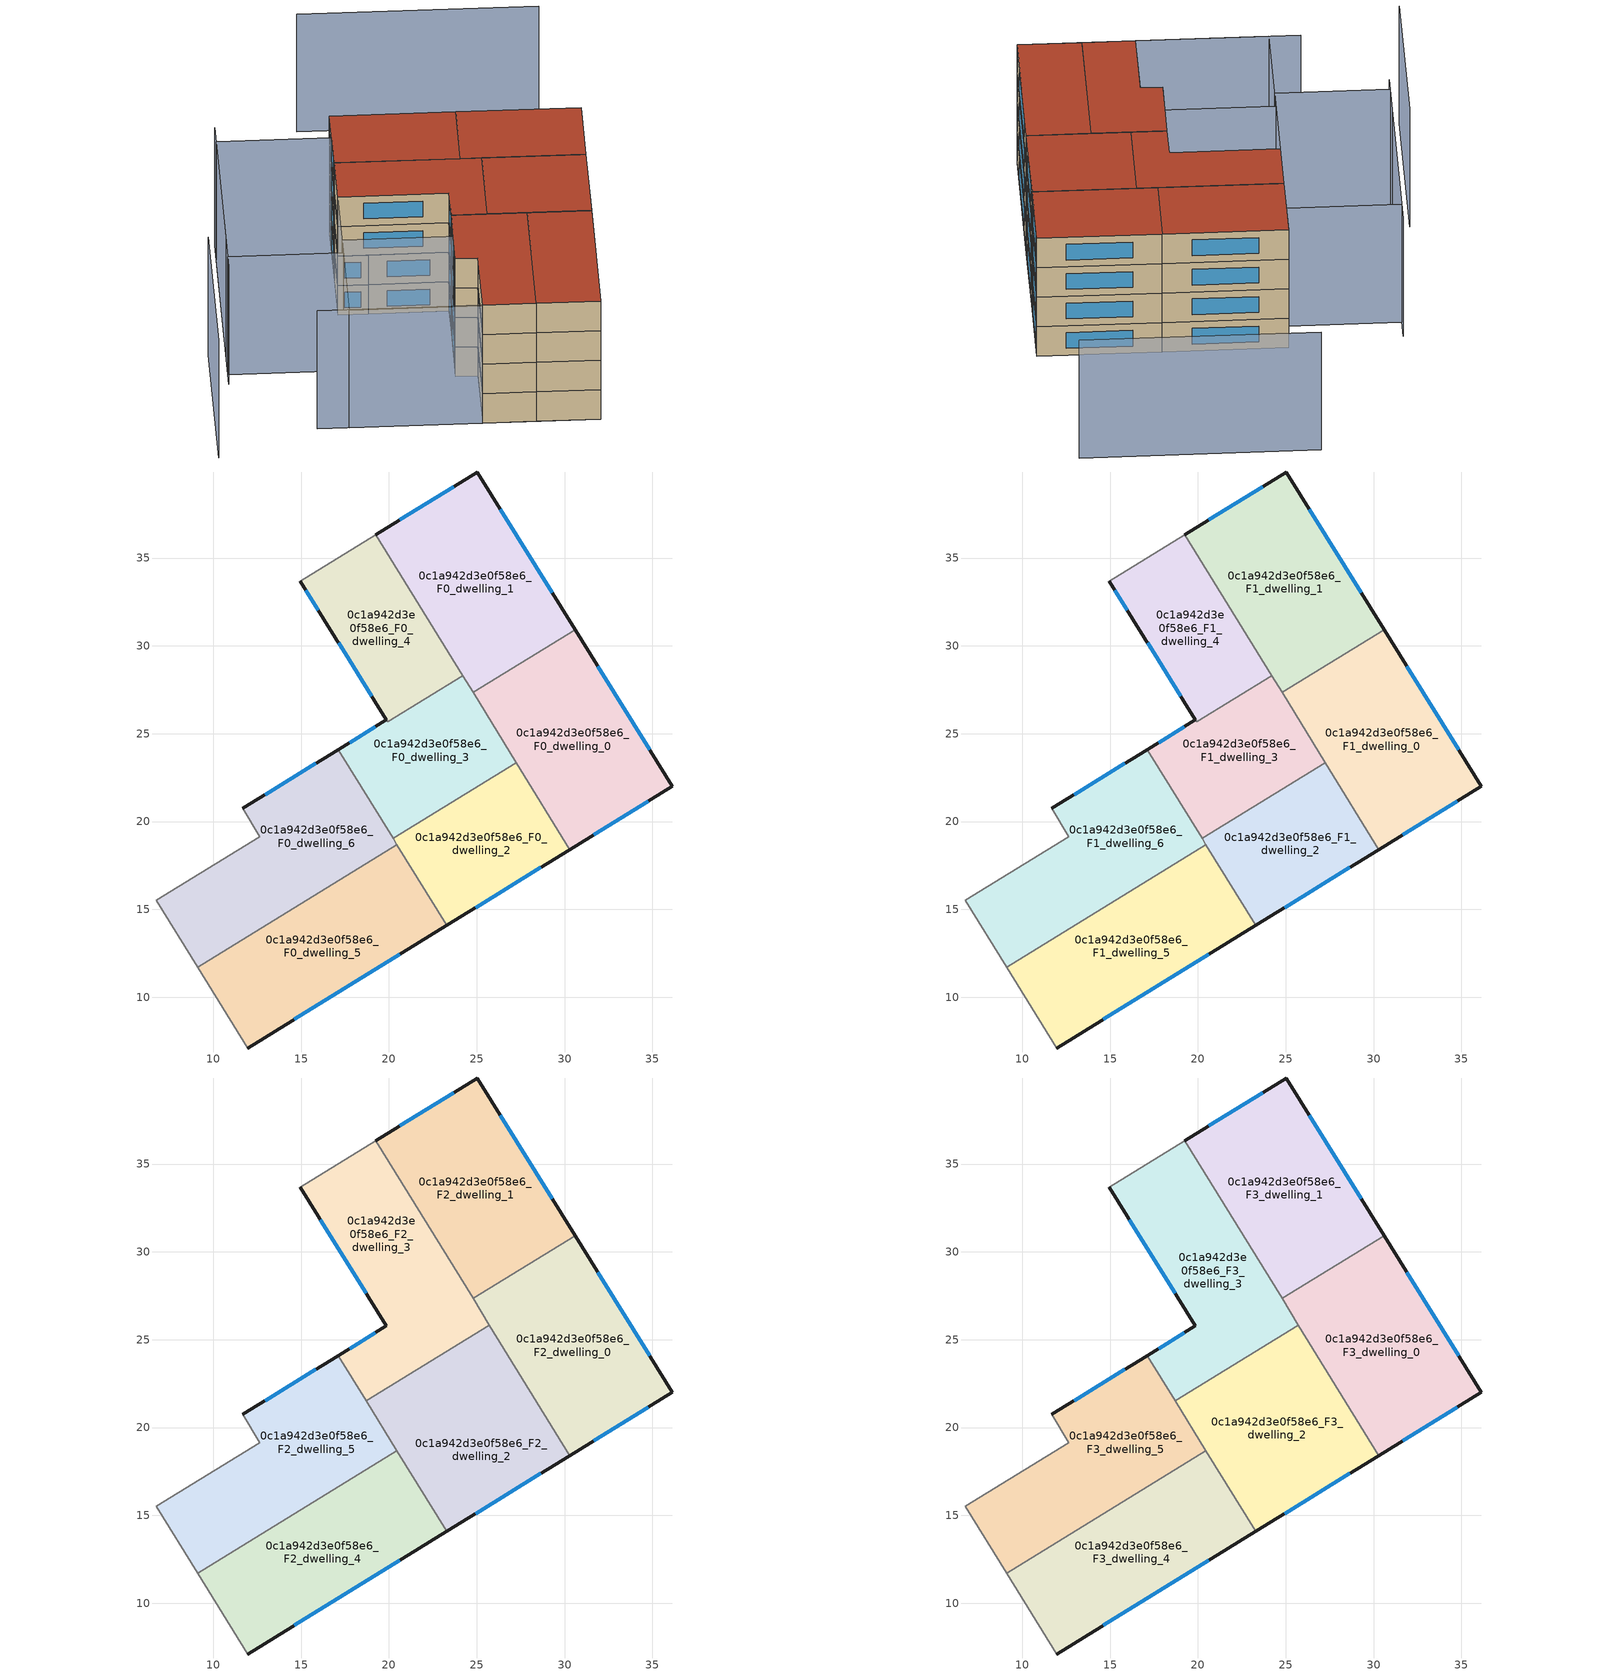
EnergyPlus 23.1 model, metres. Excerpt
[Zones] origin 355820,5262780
0c1a942d3e0f58e6_F0_dwelling_0
 floor ground (EU_floor_Construction): 30.6,30.93 36.14,22 30.3,18.4 24.79,27.35 z0
 wall outside (EU_wall_Construction): 30.3,18.4 36.14,22 30.6,30.93 z0:3
 wall to 0c1a942d3e0f58e6_F0_dwelling_1 (EU_wall_Construction): 30.6,30.93 24.79,27.35 z0:3
 wall to 0c1a942d3e0f58e6_F0_dwelling_2 (EU_wall_Construction): 27.25,23.36 30.3,18.4 z0:3
 wall to 0c1a942d3e0f58e6_F0_dwelling_3 (EU_wall_Construction): 24.79,27.35 27.25,23.36 z0:3
 window (EU_Window_Construction): 31.67,19.25 34.77,21.15 / 34.84,24.1 31.9,28.83 z0.7:2.3
0c1a942d3e0f58e6_F0_dwelling_1
 floor ground (EU_floor_Construction): 25.04,39.9 30.6,30.93 24.79,27.35 19.26,36.33 z0
 wall outside (EU_wall_Construction): 30.6,30.93 25.04,39.9 19.26,36.33 z0:3
 wall to 0c1a942d3e0f58e6_F0_dwelling_4 (EU_wall_Construction): 19.26,36.33 24.2,28.31 z0:3
 wall to 0c1a942d3e0f58e6_F0_dwelling_3 (EU_wall_Construction): 24.2,28.31 24.79,27.35 z0:3
 window (EU_Window_Construction): 23.68,39.06 20.61,37.17 / 29.3,33.03 26.34,37.79 z0.7:2.3
0c1a942d3e0f58e6_F0_dwelling_2
 floor ground (EU_floor_Construction): 27.25,23.36 30.3,18.4 23.29,14.08 20.24,19.04 z0
 wall outside (EU_wall_Construction): 23.29,14.08 30.3,18.4 z0:3
 wall to 0c1a942d3e0f58e6_F0_dwelling_3 (EU_wall_Construction): 27.25,23.36 20.24,19.04 z0:3
 wall to 0c1a942d3e0f58e6_F0_dwelling_5 (EU_wall_Construction): 20.46,18.68 23.29,14.08 z0:3
 wall to 0c1a942d3e0f58e6_F0_dwelling_6 (EU_wall_Construction): 20.24,19.04 20.46,18.68 z0:3
 window (EU_Window_Construction): 24.94,15.1 28.65,17.39 z0.7:2.3
0c1a942d3e0f58e6_F0_dwelling_3
 floor ground (EU_floor_Construction): 24.2,28.31 27.25,23.36 20.24,19.04 17.12,24.1 19.85,25.78 16.3,31.53 19.92,25.68 z0
 wall outside (EU_wall_Construction): 16.3,31.53 19.85,25.78 17.12,24.1 z0:3
 wall to 0c1a942d3e0f58e6_F0_dwelling_4 (EU_wall_Construction): 24.2,28.31 19.92,25.68 16.3,31.53 z0:3
 wall to 0c1a942d3e0f58e6_F0_dwelling_6 (EU_wall_Construction): 17.12,24.1 20.24,19.04 z0:3
 window (EU_Window_Construction): 19.21,25.39 17.76,24.49 / 17.13,30.18 19.02,27.13 z0.7:2.3
0c1a942d3e0f58e6_F0_dwelling_4
 floor ground (EU_floor_Construction): 19.26,36.33 24.2,28.31 19.92,25.68 14.95,33.68 z0
 wall outside (EU_wall_Construction): 14.95,33.68 16.29,31.53 z0:3
 wall adiabatic (EU_wall_Construction): 19.26,36.33 14.95,33.68 z0:3
 window (EU_Window_Construction): 15.27,33.18 15.98,32.03 z0.7:2.3
0c1a942d3e0f58e6_F0_dwelling_5
 floor ground (EU_floor_Construction): 20.46,18.68 23.29,14.08 11.96,7.11 9.11,11.69 z0
 wall outside (EU_wall_Construction): 11.96,7.11 23.29,14.08 z0:3
 wall adiabatic (EU_wall_Construction): 9.11,11.69 11.96,7.11 z0:3
 wall to 0c1a942d3e0f58e6_F0_dwelling_6 (EU_wall_Construction): 20.46,18.68 9.11,11.69 z0:3
 window (EU_Window_Construction): 14.62,8.74 20.63,12.45 z0.7:2.3
0c1a942d3e0f58e6_F0_dwelling_6
 floor ground (EU_floor_Construction): 17.12,24.1 20.46,18.68 9.11,11.69 6.74,15.51 12.65,19.14 11.67,20.75 z0
 wall outside (EU_wall_Construction): 17.12,24.1 11.67,20.75 z0:3
 wall adiabatic (EU_wall_Construction): 11.67,20.75 12.65,19.14 6.74,15.51 9.11,11.69 z0:3
 window (EU_Window_Construction): 15.84,23.31 12.95,21.53 z0.7:2.3
0c1a942d3e0f58e6_F1_dwelling_0
 floor to 0c1a942d3e0f58e6_F0_dwelling_0 (EU_floor_Construction): 30.6,30.93 36.14,22 30.3,18.4 24.79,27.35 z3
 wall outside (EU_wall_Construction): 30.3,18.4 36.14,22 30.6,30.93 z3:6
 wall to 0c1a942d3e0f58e6_F1_dwelling_1 (EU_wall_Construction): 30.6,30.93 24.79,27.35 z3:6
 wall to 0c1a942d3e0f58e6_F1_dwelling_2 (EU_wall_Construction): 27.25,23.36 30.3,18.4 z3:6
 wall to 0c1a942d3e0f58e6_F1_dwelling_3 (EU_wall_Construction): 24.79,27.35 27.25,23.36 z3:6
 window (EU_Window_Construction): 31.67,19.25 34.77,21.15 / 34.84,24.1 31.9,28.83 z3.7:5.3
0c1a942d3e0f58e6_F1_dwelling_1
 floor to 0c1a942d3e0f58e6_F0_dwelling_1 (EU_floor_Construction): 25.04,39.9 30.6,30.93 24.79,27.35 19.26,36.33 z3
 wall outside (EU_wall_Construction): 30.6,30.93 25.04,39.9 19.26,36.33 z3:6
 wall to 0c1a942d3e0f58e6_F1_dwelling_4 (EU_wall_Construction): 19.26,36.33 24.2,28.31 z3:6
 wall to 0c1a942d3e0f58e6_F1_dwelling_3 (EU_wall_Construction): 24.2,28.31 24.79,27.35 z3:6
 window (EU_Window_Construction): 23.68,39.06 20.61,37.17 / 29.3,33.03 26.34,37.79 z3.7:5.3
0c1a942d3e0f58e6_F1_dwelling_2
 floor to 0c1a942d3e0f58e6_F0_dwelling_2 (EU_floor_Construction): 27.25,23.36 30.3,18.4 23.29,14.08 20.24,19.04 z3
 wall outside (EU_wall_Construction): 23.29,14.08 30.3,18.4 z3:6
 wall to 0c1a942d3e0f58e6_F1_dwelling_3 (EU_wall_Construction): 27.25,23.36 20.24,19.04 z3:6
 wall to 0c1a942d3e0f58e6_F1_dwelling_5 (EU_wall_Construction): 20.46,18.68 23.29,14.08 z3:6
 wall to 0c1a942d3e0f58e6_F1_dwelling_6 (EU_wall_Construction): 20.24,19.04 20.46,18.68 z3:6
 window (EU_Window_Construction): 24.94,15.1 28.65,17.39 z3.7:5.3
0c1a942d3e0f58e6_F1_dwelling_3
 floor to 0c1a942d3e0f58e6_F0_dwelling_3 (EU_floor_Construction): 24.2,28.31 27.25,23.36 20.24,19.04 17.12,24.1 19.85,25.78 16.3,31.53 19.92,25.68 z3
 wall outside (EU_wall_Construction): 16.3,31.53 19.85,25.78 17.12,24.1 z3:6
 wall to 0c1a942d3e0f58e6_F1_dwelling_4 (EU_wall_Construction): 24.2,28.31 19.92,25.68 16.3,31.53 z3:6
 wall to 0c1a942d3e0f58e6_F1_dwelling_6 (EU_wall_Construction): 17.12,24.1 20.24,19.04 z3:6
 window (EU_Window_Construction): 19.21,25.39 17.76,24.49 / 17.13,30.18 19.02,27.13 z3.7:5.3
0c1a942d3e0f58e6_F1_dwelling_4
 floor to 0c1a942d3e0f58e6_F0_dwelling_4 (EU_floor_Construction): 19.26,36.33 24.2,28.31 19.92,25.68 14.95,33.68 z3
 wall outside (EU_wall_Construction): 14.95,33.68 16.29,31.53 z3:6
 wall adiabatic (EU_wall_Construction): 19.26,36.33 14.95,33.68 z3:6
 window (EU_Window_Construction): 15.27,33.18 15.98,32.03 z3.7:5.3
0c1a942d3e0f58e6_F1_dwelling_5
 floor to 0c1a942d3e0f58e6_F0_dwelling_5 (EU_floor_Construction): 20.46,18.68 23.29,14.08 11.96,7.11 9.11,11.69 z3
 wall outside (EU_wall_Construction): 11.96,7.11 23.29,14.08 z3:6
 wall adiabatic (EU_wall_Construction): 9.11,11.69 11.96,7.11 z3:6
 wall to 0c1a942d3e0f58e6_F1_dwelling_6 (EU_wall_Construction): 20.46,18.68 9.11,11.69 z3:6
 window (EU_Window_Construction): 14.62,8.74 20.63,12.45 z3.7:5.3
0c1a942d3e0f58e6_F1_dwelling_6
 floor to 0c1a942d3e0f58e6_F0_dwelling_6 (EU_floor_Construction): 17.12,24.1 20.46,18.68 9.11,11.69 6.74,15.51 12.65,19.14 11.67,20.75 z3
 wall outside (EU_wall_Construction): 17.12,24.1 11.67,20.75 z3:6
 wall adiabatic (EU_wall_Construction): 11.67,20.75 12.65,19.14 6.74,15.51 9.11,11.69 z3:6
 window (EU_Window_Construction): 15.84,23.31 12.95,21.53 z3.7:5.3
0c1a942d3e0f58e6_F2_dwelling_0
 floor to 0c1a942d3e0f58e6_F1_dwelling_0 (EU_floor_Construction): 30.6,30.93 36.14,22 30.3,18.4 24.79,27.35 z6
 wall outside (EU_wall_Construction): 30.3,18.4 36.14,22 30.6,30.93 z6:9
 wall to 0c1a942d3e0f58e6_F2_dwelling_1 (EU_wall_Construction): 30.6,30.93 24.79,27.35 z6:9
 wall to 0c1a942d3e0f58e6_F2_dwelling_2 (EU_wall_Construction): 25.73,25.83 30.3,18.4 z6:9
 wall to 0c1a942d3e0f58e6_F2_dwelling_3 (EU_wall_Construction): 24.79,27.35 25.73,25.83 z6:9
 window (EU_Window_Construction): 31.67,19.25 34.77,21.15 / 34.84,24.1 31.9,28.83 z6.7:8.3
0c1a942d3e0f58e6_F2_dwelling_1
 floor to 0c1a942d3e0f58e6_F1_dwelling_1 (EU_floor_Construction): 25.04,39.9 30.6,30.93 24.79,27.35 19.26,36.33 z6
 wall outside (EU_wall_Construction): 30.6,30.93 25.04,39.9 19.26,36.33 z6:9
 wall to 0c1a942d3e0f58e6_F2_dwelling_3 (EU_wall_Construction): 19.26,36.33 24.79,27.35 z6:9
 window (EU_Window_Construction): 23.68,39.06 20.61,37.17 / 29.3,33.03 26.34,37.79 z6.7:8.3
0c1a942d3e0f58e6_F2_dwelling_2
 floor to 0c1a942d3e0f58e6_F1_dwelling_2 (EU_floor_Construction): 27.25,23.36 30.3,18.4 23.29,14.08 20.24,19.04 z6
 floor to 0c1a942d3e0f58e6_F1_dwelling_3 (EU_floor_Construction): 25.72,25.83 27.25,23.36 20.24,19.04 18.71,21.51 z6
 wall outside (EU_wall_Construction): 23.29,14.08 30.3,18.4 z6:9
 wall to 0c1a942d3e0f58e6_F2_dwelling_3 (EU_wall_Construction): 25.72,25.83 18.71,21.51 z6:9
 wall to 0c1a942d3e0f58e6_F2_dwelling_4 (EU_wall_Construction): 20.46,18.68 23.29,14.08 z6:9
 wall to 0c1a942d3e0f58e6_F2_dwelling_5 (EU_wall_Construction): 18.71,21.51 20.46,18.68 z6:9
 window (EU_Window_Construction): 24.94,15.1 28.65,17.39 z6.7:8.3
0c1a942d3e0f58e6_F2_dwelling_3
 floor outside (EU_floor_Construction): 17.55,29.51 19.85,25.78 14.95,33.68 z6
 floor to 0c1a942d3e0f58e6_F1_dwelling_3 (EU_floor_Construction): 24.2,28.31 25.72,25.83 18.71,21.51 17.12,24.1 19.85,25.78 16.3,31.53 19.92,25.68 z6
 floor to 0c1a942d3e0f58e6_F1_dwelling_4 (EU_floor_Construction): 19.26,36.33 24.2,28.31 19.92,25.68 16.3,31.53 17.55,29.51 14.95,33.68 z6
 wall outside (EU_wall_Construction): 14.95,33.68 19.85,25.78 17.12,24.1 z6:9
 wall adiabatic (EU_wall_Construction): 19.26,36.33 14.95,33.68 z6:9
 wall to 0c1a942d3e0f58e6_F2_dwelling_5 (EU_wall_Construction): 17.12,24.1 18.71,21.51 z6:9
 window (EU_Window_Construction): 19.21,25.39 17.76,24.49 / 16.1,31.83 18.7,27.64 z6.7:8.3
0c1a942d3e0f58e6_F2_dwelling_4
 floor to 0c1a942d3e0f58e6_F1_dwelling_5 (EU_floor_Construction): 20.46,18.68 23.29,14.08 11.96,7.11 9.11,11.69 z6
 wall outside (EU_wall_Construction): 11.96,7.11 23.29,14.08 z6:9
 wall adiabatic (EU_wall_Construction): 9.11,11.69 11.96,7.11 z6:9
 wall to 0c1a942d3e0f58e6_F2_dwelling_5 (EU_wall_Construction): 20.46,18.68 9.11,11.69 z6:9
 window (EU_Window_Construction): 14.62,8.74 20.63,12.45 z6.7:8.3
0c1a942d3e0f58e6_F2_dwelling_5
 floor to 0c1a942d3e0f58e6_F1_dwelling_6 (EU_floor_Construction): 17.12,24.1 20.46,18.68 9.11,11.69 6.74,15.51 12.65,19.14 11.67,20.75 z6
 wall outside (EU_wall_Construction): 17.12,24.1 11.67,20.75 z6:9
 wall adiabatic (EU_wall_Construction): 11.67,20.75 12.65,19.14 6.74,15.51 9.11,11.69 z6:9
 window (EU_Window_Construction): 15.84,23.31 12.95,21.53 z6.7:8.3
0c1a942d3e0f58e6_F3_dwelling_0
 floor to 0c1a942d3e0f58e6_F2_dwelling_0 (EU_floor_Construction): 30.6,30.93 36.14,22 30.3,18.4 24.79,27.35 z9
 wall outside (EU_wall_Construction): 30.3,18.4 36.14,22 30.6,30.93 z9:12
 wall to 0c1a942d3e0f58e6_F3_dwelling_1 (EU_wall_Construction): 30.6,30.93 24.79,27.35 z9:12
 wall to 0c1a942d3e0f58e6_F3_dwelling_2 (EU_wall_Construction): 25.73,25.83 30.3,18.4 z9:12
 wall to 0c1a942d3e0f58e6_F3_dwelling_3 (EU_wall_Construction): 24.79,27.35 25.73,25.83 z9:12
 window (EU_Window_Construction): 31.67,19.25 34.77,21.15 / 34.84,24.1 31.9,28.83 z9.7:11.3
 roof outside (EU_roof_Construction): 36.14,22 30.6,30.93 24.79,27.35 30.3,18.4 z12
0c1a942d3e0f58e6_F3_dwelling_1
 floor to 0c1a942d3e0f58e6_F2_dwelling_1 (EU_floor_Construction): 25.04,39.9 30.6,30.93 24.79,27.35 19.26,36.33 z9
 wall outside (EU_wall_Construction): 30.6,30.93 25.04,39.9 19.26,36.33 z9:12
 wall to 0c1a942d3e0f58e6_F3_dwelling_3 (EU_wall_Construction): 19.26,36.33 24.79,27.35 z9:12
 window (EU_Window_Construction): 23.68,39.06 20.61,37.17 / 29.3,33.03 26.34,37.79 z9.7:11.3
 roof outside (EU_roof_Construction): 30.6,30.93 25.04,39.9 19.26,36.33 24.79,27.35 z12
0c1a942d3e0f58e6_F3_dwelling_2
 floor to 0c1a942d3e0f58e6_F2_dwelling_2 (EU_floor_Construction): 25.72,25.83 30.3,18.4 23.29,14.08 18.71,21.51 z9
 wall outside (EU_wall_Construction): 23.29,14.08 30.3,18.4 z9:12
 wall to 0c1a942d3e0f58e6_F3_dwelling_3 (EU_wall_Construction): 25.72,25.83 18.71,21.51 z9:12
 wall to 0c1a942d3e0f58e6_F3_dwelling_4 (EU_wall_Construction): 20.46,18.68 23.29,14.08 z9:12
 wall to 0c1a942d3e0f58e6_F3_dwelling_5 (EU_wall_Construction): 18.71,21.51 20.46,18.68 z9:12
 window (EU_Window_Construction): 24.94,15.1 28.65,17.39 z9.7:11.3
 roof outside (EU_roof_Construction): 30.3,18.4 25.72,25.83 18.71,21.51 23.29,14.08 z12
0c1a942d3e0f58e6_F3_dwelling_3
 floor to 0c1a942d3e0f58e6_F2_dwelling_3 (EU_floor_Construction): 19.26,36.33 25.72,25.83 18.71,21.51 17.12,24.1 19.85,25.78 14.95,33.68 z9
 wall outside (EU_wall_Construction): 14.95,33.68 19.85,25.78 17.12,24.1 z9:12
 wall adiabatic (EU_wall_Construction): 19.26,36.33 14.95,33.68 z9:12
 wall to 0c1a942d3e0f58e6_F3_dwelling_5 (EU_wall_Construction): 17.12,24.1 18.71,21.51 z9:12
 window (EU_Window_Construction): 19.21,25.39 17.76,24.49 / 16.1,31.83 18.7,27.64 z9.7:11.3
 roof outside (EU_roof_Construction): 25.72,25.83 19.26,36.33 14.95,33.68 19.85,25.78 17.12,24.1 18.71,21.51 z12
0c1a942d3e0f58e6_F3_dwelling_4
 floor to 0c1a942d3e0f58e6_F2_dwelling_4 (EU_floor_Construction): 20.46,18.68 23.29,14.08 11.96,7.11 9.11,11.69 z9
 wall outside (EU_wall_Construction): 11.96,7.11 23.29,14.08 z9:12
 wall adiabatic (EU_wall_Construction): 9.11,11.69 11.96,7.11 z9:12
 wall to 0c1a942d3e0f58e6_F3_dwelling_5 (EU_wall_Construction): 20.46,18.68 9.11,11.69 z9:12
 window (EU_Window_Construction): 14.62,8.74 20.63,12.45 z9.7:11.3
 roof outside (EU_roof_Construction): 23.29,14.08 20.46,18.68 9.11,11.69 11.96,7.11 z12
0c1a942d3e0f58e6_F3_dwelling_5
 floor to 0c1a942d3e0f58e6_F2_dwelling_5 (EU_floor_Construction): 17.12,24.1 20.46,18.68 9.11,11.69 6.74,15.51 12.65,19.14 11.67,20.75 z9
 wall outside (EU_wall_Construction): 17.12,24.1 11.67,20.75 z9:12
 wall adiabatic (EU_wall_Construction): 11.67,20.75 12.65,19.14 6.74,15.51 9.11,11.69 z9:12
 window (EU_Window_Construction): 15.84,23.31 12.95,21.53 z9.7:11.3
 roof outside (EU_roof_Construction): 20.46,18.68 17.12,24.1 11.67,20.75 12.65,19.14 6.74,15.51 9.11,11.69 z12
shading: -0.49,27.31 11.96,7.11 / 4.66,40.44 -8.18,32.53 / 47.56,32.15 36.94,49.42 / 19.05,47.56 1.72,36.89 / 0.86,25 9.6,30.4 / 9.6,30.4 15.47,20.88 / 15.47,20.88 6.73,15.49 / 6.73,15.49 0.86,25 / 22.36,38.25 8.02,29.41 / 8.02,29.41 2.95,37.64 / 2.95,37.64 17.29,46.48 / 17.29,46.48 22.36,38.25 z0:12
[Building]
EU S2 Campaign: North Axis=0; Terrain=City; Solar Distribution=FullExterior
[Site:Location]
Budapest.Ferenc.Liszt.Intl.AP: Latitude=47.437; Longitude=19.256; Time Zone=1; Elevation=185
[SizingPeriod:WeatherFileDays]
AnnualSizingPeriod: Begin Month=1; Begin Day of Month=1; End Month=12; End Day of Month=31; Day of Week for Start Day=Monday; Use Weather File Daylight Saving Period=No; Use Weather File Rain and Snow Indicators=No
[MATERIAL]
EU_InternalMass_Material: Roughness=MediumRough; Thickness=0.1; Conductivity=1; Density=1800; Specific Heat=900; Thermal Absorptance=0.9; Solar Absorptance=0.7; Visible Absorptance=0.7
[MATERIAL:NOMASS] Roughness=MediumRough; Thermal Absorptance=0.9; Solar Absorptance=0.7; Visible Absorptance=0.7
Name | Thermal Resistance
EU_wall_NoMass | 0.832559
EU_roof_NoMass | 1.39638
EU_floor_NoMass | 0.872794
[WINDOWMATERIAL:SIMPLEGLAZINGSYSTEM]
EU_Window_SimpleGlazing: UFactor=2.79869; Solar Heat Gain Coefficient=0.75; Visible Transmittance=0.75
[CONSTRUCTION]
EU_wall_Construction: EU_wall_NoMass
EU_roof_Construction: EU_roof_NoMass
EU_floor_Construction: EU_floor_NoMass
EU_Window_Construction: EU_Window_SimpleGlazing
EU_InternalMass_Construction: EU_InternalMass_Material
[ZONE] Type=1; Multiplier=1; Ceiling Height=autocalculate; Floor Area=autocalculate; Part of Total Floor Area=Yes
Name | Volume
0c1a942d3e0f58e6_F0_dwelling_0; 0c1a942d3e0f58e6_F1_dwelling_0; 0c1a942d3e0f58e6_F2_dwelling_0; 0c1a942d3e0f58e6_F3_dwelling_0 | 215.617
0c1a942d3e0f58e6_F0_dwelling_1; 0c1a942d3e0f58e6_F1_dwelling_1; 0c1a942d3e0f58e6_F2_dwelling_1; 0c1a942d3e0f58e6_F3_dwelling_1 | 215.622
0c1a942d3e0f58e6_F0_dwelling_2; 0c1a942d3e0f58e6_F1_dwelling_2 | 143.762
0c1a942d3e0f58e6_F2_dwelling_2; 0c1a942d3e0f58e6_F3_dwelling_2 | 215.642
0c1a942d3e0f58e6_F0_dwelling_3; 0c1a942d3e0f58e6_F1_dwelling_3 | 145.081
0c1a942d3e0f58e6_F2_dwelling_3; 0c1a942d3e0f58e6_F3_dwelling_3 | 215.635
0c1a942d3e0f58e6_F0_dwelling_4; 0c1a942d3e0f58e6_F1_dwelling_4 | 142.422
0c1a942d3e0f58e6_F2_dwelling_4; 0c1a942d3e0f58e6_F3_dwelling_4; 0c1a942d3e0f58e6_F0_dwelling_5; 0c1a942d3e0f58e6_F1_dwelling_5 | 215.633
0c1a942d3e0f58e6_F2_dwelling_5; 0c1a942d3e0f58e6_F3_dwelling_5; 0c1a942d3e0f58e6_F0_dwelling_6; 0c1a942d3e0f58e6_F1_dwelling_6 | 215.598
[INTERNALMASS] Construction=EU_InternalMass_Construction
Name | Zone or ZoneList | Surface Area
0c1a942d3e0f58e6_F0_dwelling_0_EU_InternalMass | 0c1a942d3e0f58e6_F0_dwelling_0 | 71.8725
0c1a942d3e0f58e6_F0_dwelling_1_EU_InternalMass | 0c1a942d3e0f58e6_F0_dwelling_1 | 71.8739
0c1a942d3e0f58e6_F0_dwelling_2_EU_InternalMass | 0c1a942d3e0f58e6_F0_dwelling_2 | 47.9207
0c1a942d3e0f58e6_F0_dwelling_3_EU_InternalMass | 0c1a942d3e0f58e6_F0_dwelling_3 | 48.3764
0c1a942d3e0f58e6_F0_dwelling_4_EU_InternalMass | 0c1a942d3e0f58e6_F0_dwelling_4 | 47.4682
0c1a942d3e0f58e6_F0_dwelling_5_EU_InternalMass | 0c1a942d3e0f58e6_F0_dwelling_5 | 71.8779
0c1a942d3e0f58e6_F0_dwelling_6_EU_InternalMass | 0c1a942d3e0f58e6_F0_dwelling_6 | 71.866
0c1a942d3e0f58e6_F1_dwelling_0_EU_InternalMass | 0c1a942d3e0f58e6_F1_dwelling_0 | 71.8725
0c1a942d3e0f58e6_F1_dwelling_1_EU_InternalMass | 0c1a942d3e0f58e6_F1_dwelling_1 | 71.8739
0c1a942d3e0f58e6_F1_dwelling_2_EU_InternalMass | 0c1a942d3e0f58e6_F1_dwelling_2 | 47.9207
0c1a942d3e0f58e6_F1_dwelling_3_EU_InternalMass | 0c1a942d3e0f58e6_F1_dwelling_3 | 48.3764
0c1a942d3e0f58e6_F1_dwelling_4_EU_InternalMass | 0c1a942d3e0f58e6_F1_dwelling_4 | 47.4682
0c1a942d3e0f58e6_F1_dwelling_5_EU_InternalMass | 0c1a942d3e0f58e6_F1_dwelling_5 | 71.8779
0c1a942d3e0f58e6_F1_dwelling_6_EU_InternalMass | 0c1a942d3e0f58e6_F1_dwelling_6 | 71.866
0c1a942d3e0f58e6_F2_dwelling_0_EU_InternalMass | 0c1a942d3e0f58e6_F2_dwelling_0 | 71.8725
0c1a942d3e0f58e6_F2_dwelling_1_EU_InternalMass | 0c1a942d3e0f58e6_F2_dwelling_1 | 71.8739
0c1a942d3e0f58e6_F2_dwelling_2_EU_InternalMass | 0c1a942d3e0f58e6_F2_dwelling_2 | 71.8809
0c1a942d3e0f58e6_F2_dwelling_3_EU_InternalMass | 0c1a942d3e0f58e6_F2_dwelling_3 | 71.8781
0c1a942d3e0f58e6_F2_dwelling_4_EU_InternalMass | 0c1a942d3e0f58e6_F2_dwelling_4 | 71.8779
0c1a942d3e0f58e6_F2_dwelling_5_EU_InternalMass | 0c1a942d3e0f58e6_F2_dwelling_5 | 71.866
0c1a942d3e0f58e6_F3_dwelling_0_EU_InternalMass | 0c1a942d3e0f58e6_F3_dwelling_0 | 71.8725
0c1a942d3e0f58e6_F3_dwelling_1_EU_InternalMass | 0c1a942d3e0f58e6_F3_dwelling_1 | 71.8739
0c1a942d3e0f58e6_F3_dwelling_2_EU_InternalMass | 0c1a942d3e0f58e6_F3_dwelling_2 | 71.8809
0c1a942d3e0f58e6_F3_dwelling_3_EU_InternalMass | 0c1a942d3e0f58e6_F3_dwelling_3 | 71.8781
0c1a942d3e0f58e6_F3_dwelling_4_EU_InternalMass | 0c1a942d3e0f58e6_F3_dwelling_4 | 71.8779
0c1a942d3e0f58e6_F3_dwelling_5_EU_InternalMass | 0c1a942d3e0f58e6_F3_dwelling_5 | 71.866
[OTHEREQUIPMENT] Fuel Type=Electricity; Design Level Calculation Method=Watts/Area; Power per Zone Floor Area=1; Fraction Latent=0; Fraction Radiant=0; Fraction Lost=0; Carbon Dioxide Generation Rate=0; EndUse Subcategory=EU_Step8_InternalGains
Name | Zone or ZoneList or Space or SpaceList | Schedule
EU_Step8_InternalGain_0c1a942d3e0f58e6_F0_dwelling_0_f000 | 0c1a942d3e0f58e6_F0_dwelling_0 | EU_Step8_GainSchedule_0c1a942d3e0f58e6_F0_dwelling_0_f000
EU_Step8_InternalGain_0c1a942d3e0f58e6_F0_dwelling_1_f000 | 0c1a942d3e0f58e6_F0_dwelling_1 | EU_Step8_GainSchedule_0c1a942d3e0f58e6_F0_dwelling_1_f000
EU_Step8_InternalGain_0c1a942d3e0f58e6_F0_dwelling_2_f000 | 0c1a942d3e0f58e6_F0_dwelling_2 | EU_Step8_GainSchedule_0c1a942d3e0f58e6_F0_dwelling_2_f000
EU_Step8_InternalGain_0c1a942d3e0f58e6_F0_dwelling_3_f000 | 0c1a942d3e0f58e6_F0_dwelling_3 | EU_Step8_GainSchedule_0c1a942d3e0f58e6_F0_dwelling_3_f000
EU_Step8_InternalGain_0c1a942d3e0f58e6_F0_dwelling_4_f000 | 0c1a942d3e0f58e6_F0_dwelling_4 | EU_Step8_GainSchedule_0c1a942d3e0f58e6_F0_dwelling_4_f000
EU_Step8_InternalGain_0c1a942d3e0f58e6_F0_dwelling_5_f000 | 0c1a942d3e0f58e6_F0_dwelling_5 | EU_Step8_GainSchedule_0c1a942d3e0f58e6_F0_dwelling_5_f000
EU_Step8_InternalGain_0c1a942d3e0f58e6_F0_dwelling_6_f000 | 0c1a942d3e0f58e6_F0_dwelling_6 | EU_Step8_GainSchedule_0c1a942d3e0f58e6_F0_dwelling_6_f000
EU_Step8_InternalGain_0c1a942d3e0f58e6_F1_dwelling_0_f000 | 0c1a942d3e0f58e6_F1_dwelling_0 | EU_Step8_GainSchedule_0c1a942d3e0f58e6_F1_dwelling_0_f000
EU_Step8_InternalGain_0c1a942d3e0f58e6_F1_dwelling_1_f000 | 0c1a942d3e0f58e6_F1_dwelling_1 | EU_Step8_GainSchedule_0c1a942d3e0f58e6_F1_dwelling_1_f000
EU_Step8_InternalGain_0c1a942d3e0f58e6_F1_dwelling_2_f000 | 0c1a942d3e0f58e6_F1_dwelling_2 | EU_Step8_GainSchedule_0c1a942d3e0f58e6_F1_dwelling_2_f000
EU_Step8_InternalGain_0c1a942d3e0f58e6_F1_dwelling_3_f000 | 0c1a942d3e0f58e6_F1_dwelling_3 | EU_Step8_GainSchedule_0c1a942d3e0f58e6_F1_dwelling_3_f000
EU_Step8_InternalGain_0c1a942d3e0f58e6_F1_dwelling_4_f000 | 0c1a942d3e0f58e6_F1_dwelling_4 | EU_Step8_GainSchedule_0c1a942d3e0f58e6_F1_dwelling_4_f000
EU_Step8_InternalGain_0c1a942d3e0f58e6_F1_dwelling_5_f000 | 0c1a942d3e0f58e6_F1_dwelling_5 | EU_Step8_GainSchedule_0c1a942d3e0f58e6_F1_dwelling_5_f000
EU_Step8_InternalGain_0c1a942d3e0f58e6_F1_dwelling_6_f000 | 0c1a942d3e0f58e6_F1_dwelling_6 | EU_Step8_GainSchedule_0c1a942d3e0f58e6_F1_dwelling_6_f000
EU_Step8_InternalGain_0c1a942d3e0f58e6_F2_dwelling_0_f000 | 0c1a942d3e0f58e6_F2_dwelling_0 | EU_Step8_GainSchedule_0c1a942d3e0f58e6_F2_dwelling_0_f000
EU_Step8_InternalGain_0c1a942d3e0f58e6_F2_dwelling_1_f000 | 0c1a942d3e0f58e6_F2_dwelling_1 | EU_Step8_GainSchedule_0c1a942d3e0f58e6_F2_dwelling_1_f000
EU_Step8_InternalGain_0c1a942d3e0f58e6_F2_dwelling_2_f000 | 0c1a942d3e0f58e6_F2_dwelling_2 | EU_Step8_GainSchedule_0c1a942d3e0f58e6_F2_dwelling_2_f000
EU_Step8_InternalGain_0c1a942d3e0f58e6_F2_dwelling_3_f000 | 0c1a942d3e0f58e6_F2_dwelling_3 | EU_Step8_GainSchedule_0c1a942d3e0f58e6_F2_dwelling_3_f000
EU_Step8_InternalGain_0c1a942d3e0f58e6_F2_dwelling_4_f000 | 0c1a942d3e0f58e6_F2_dwelling_4 | EU_Step8_GainSchedule_0c1a942d3e0f58e6_F2_dwelling_4_f000
EU_Step8_InternalGain_0c1a942d3e0f58e6_F2_dwelling_5_f000 | 0c1a942d3e0f58e6_F2_dwelling_5 | EU_Step8_GainSchedule_0c1a942d3e0f58e6_F2_dwelling_5_f000
EU_Step8_InternalGain_0c1a942d3e0f58e6_F3_dwelling_0_f000 | 0c1a942d3e0f58e6_F3_dwelling_0 | EU_Step8_GainSchedule_0c1a942d3e0f58e6_F3_dwelling_0_f000
EU_Step8_InternalGain_0c1a942d3e0f58e6_F3_dwelling_1_f000 | 0c1a942d3e0f58e6_F3_dwelling_1 | EU_Step8_GainSchedule_0c1a942d3e0f58e6_F3_dwelling_1_f000
EU_Step8_InternalGain_0c1a942d3e0f58e6_F3_dwelling_2_f000 | 0c1a942d3e0f58e6_F3_dwelling_2 | EU_Step8_GainSchedule_0c1a942d3e0f58e6_F3_dwelling_2_f000
EU_Step8_InternalGain_0c1a942d3e0f58e6_F3_dwelling_3_f000 | 0c1a942d3e0f58e6_F3_dwelling_3 | EU_Step8_GainSchedule_0c1a942d3e0f58e6_F3_dwelling_3_f000
EU_Step8_InternalGain_0c1a942d3e0f58e6_F3_dwelling_4_f000 | 0c1a942d3e0f58e6_F3_dwelling_4 | EU_Step8_GainSchedule_0c1a942d3e0f58e6_F3_dwelling_4_f000
EU_Step8_InternalGain_0c1a942d3e0f58e6_F3_dwelling_5_f000 | 0c1a942d3e0f58e6_F3_dwelling_5 | EU_Step8_GainSchedule_0c1a942d3e0f58e6_F3_dwelling_5_f000
[ZONEVENTILATION:DESIGNFLOWRATE] Schedule=EU_AlwaysOn; Design Flow Rate Calculation Method=AirChanges/Hour; Air Changes per Hour=0.475469; Ventilation Type=Natural; Fan Pressure Rise=0; Fan Total Efficiency=1; Constant Term Coefficient=1; Temperature Term Coefficient=0; Velocity Term Coefficient=0; Velocity Squared Term Coefficient=0; Minimum Indoor Temperature=-100; Maximum Indoor Temperature=100; Delta Temperature=-100; Minimum Outdoor Temperature=-100; Maximum Outdoor Temperature=100; Maximum Wind Speed=40
Name | Zone or ZoneList or Space or SpaceList
EU_ConstantAir_0c1a942d3e0f58e6_F0_dwelling_0 | 0c1a942d3e0f58e6_F0_dwelling_0
EU_ConstantAir_0c1a942d3e0f58e6_F0_dwelling_1 | 0c1a942d3e0f58e6_F0_dwelling_1
EU_ConstantAir_0c1a942d3e0f58e6_F0_dwelling_2 | 0c1a942d3e0f58e6_F0_dwelling_2
EU_ConstantAir_0c1a942d3e0f58e6_F0_dwelling_3 | 0c1a942d3e0f58e6_F0_dwelling_3
EU_ConstantAir_0c1a942d3e0f58e6_F0_dwelling_4 | 0c1a942d3e0f58e6_F0_dwelling_4
EU_ConstantAir_0c1a942d3e0f58e6_F0_dwelling_5 | 0c1a942d3e0f58e6_F0_dwelling_5
EU_ConstantAir_0c1a942d3e0f58e6_F0_dwelling_6 | 0c1a942d3e0f58e6_F0_dwelling_6
EU_ConstantAir_0c1a942d3e0f58e6_F1_dwelling_0 | 0c1a942d3e0f58e6_F1_dwelling_0
EU_ConstantAir_0c1a942d3e0f58e6_F1_dwelling_1 | 0c1a942d3e0f58e6_F1_dwelling_1
EU_ConstantAir_0c1a942d3e0f58e6_F1_dwelling_2 | 0c1a942d3e0f58e6_F1_dwelling_2
EU_ConstantAir_0c1a942d3e0f58e6_F1_dwelling_3 | 0c1a942d3e0f58e6_F1_dwelling_3
EU_ConstantAir_0c1a942d3e0f58e6_F1_dwelling_4 | 0c1a942d3e0f58e6_F1_dwelling_4
EU_ConstantAir_0c1a942d3e0f58e6_F1_dwelling_5 | 0c1a942d3e0f58e6_F1_dwelling_5
EU_ConstantAir_0c1a942d3e0f58e6_F1_dwelling_6 | 0c1a942d3e0f58e6_F1_dwelling_6
EU_ConstantAir_0c1a942d3e0f58e6_F2_dwelling_0 | 0c1a942d3e0f58e6_F2_dwelling_0
EU_ConstantAir_0c1a942d3e0f58e6_F2_dwelling_1 | 0c1a942d3e0f58e6_F2_dwelling_1
EU_ConstantAir_0c1a942d3e0f58e6_F2_dwelling_2 | 0c1a942d3e0f58e6_F2_dwelling_2
EU_ConstantAir_0c1a942d3e0f58e6_F2_dwelling_3 | 0c1a942d3e0f58e6_F2_dwelling_3
EU_ConstantAir_0c1a942d3e0f58e6_F2_dwelling_4 | 0c1a942d3e0f58e6_F2_dwelling_4
EU_ConstantAir_0c1a942d3e0f58e6_F2_dwelling_5 | 0c1a942d3e0f58e6_F2_dwelling_5
EU_ConstantAir_0c1a942d3e0f58e6_F3_dwelling_0 | 0c1a942d3e0f58e6_F3_dwelling_0
EU_ConstantAir_0c1a942d3e0f58e6_F3_dwelling_1 | 0c1a942d3e0f58e6_F3_dwelling_1
EU_ConstantAir_0c1a942d3e0f58e6_F3_dwelling_2 | 0c1a942d3e0f58e6_F3_dwelling_2
EU_ConstantAir_0c1a942d3e0f58e6_F3_dwelling_3 | 0c1a942d3e0f58e6_F3_dwelling_3
EU_ConstantAir_0c1a942d3e0f58e6_F3_dwelling_4 | 0c1a942d3e0f58e6_F3_dwelling_4
EU_ConstantAir_0c1a942d3e0f58e6_F3_dwelling_5 | 0c1a942d3e0f58e6_F3_dwelling_5
[HVACTEMPLATE:THERMOSTAT] Constant Heating Setpoint=20; Constant Cooling Setpoint=50
EU_HeatOnly_0c1a942d3e0f58e6_F0_dwelling_0; EU_HeatOnly_0c1a942d3e0f58e6_F0_dwelling_1; EU_HeatOnly_0c1a942d3e0f58e6_F0_dwelling_2; EU_HeatOnly_0c1a942d3e0f58e6_F0_dwelling_3; EU_HeatOnly_0c1a942d3e0f58e6_F0_dwelling_4; EU_HeatOnly_0c1a942d3e0f58e6_F0_dwelling_5; EU_HeatOnly_0c1a942d3e0f58e6_F0_dwelling_6; EU_HeatOnly_0c1a942d3e0f58e6_F1_dwelling_0; EU_HeatOnly_0c1a942d3e0f58e6_F1_dwelling_1; EU_HeatOnly_0c1a942d3e0f58e6_F1_dwelling_2; EU_HeatOnly_0c1a942d3e0f58e6_F1_dwelling_3; EU_HeatOnly_0c1a942d3e0f58e6_F1_dwelling_4; EU_HeatOnly_0c1a942d3e0f58e6_F1_dwelling_5; EU_HeatOnly_0c1a942d3e0f58e6_F1_dwelling_6; EU_HeatOnly_0c1a942d3e0f58e6_F2_dwelling_0; EU_HeatOnly_0c1a942d3e0f58e6_F2_dwelling_1; EU_HeatOnly_0c1a942d3e0f58e6_F2_dwelling_2; EU_HeatOnly_0c1a942d3e0f58e6_F2_dwelling_3; EU_HeatOnly_0c1a942d3e0f58e6_F2_dwelling_4; EU_HeatOnly_0c1a942d3e0f58e6_F2_dwelling_5; EU_HeatOnly_0c1a942d3e0f58e6_F3_dwelling_0; EU_HeatOnly_0c1a942d3e0f58e6_F3_dwelling_1; EU_HeatOnly_0c1a942d3e0f58e6_F3_dwelling_2; EU_HeatOnly_0c1a942d3e0f58e6_F3_dwelling_3; EU_HeatOnly_0c1a942d3e0f58e6_F3_dwelling_4; EU_HeatOnly_0c1a942d3e0f58e6_F3_dwelling_5
[HVACTEMPLATE:ZONE:IDEALLOADSAIRSYSTEM] System Availability Schedule=EU_AlwaysOn; Maximum Heating Supply Air Temperature=50; Minimum Cooling Supply Air Temperature=13; Maximum Heating Supply Air Humidity Ratio=0.0156; Minimum Cooling Supply Air Humidity Ratio=0.0077; Heating Limit=NoLimit; Cooling Limit=NoLimit; Heating Availability Schedule=EU_AlwaysOn; Cooling Availability Schedule=EU_CoolingOff; Dehumidification Control Type=ConstantSensibleHeatRatio; Cooling Sensible Heat Ratio=0.7; Dehumidification Setpoint=60; Humidification Control Type=None; Humidification Setpoint=30; Outdoor Air Method=None; Outdoor Air Flow Rate per Person=0.00944; Outdoor Air Flow Rate per Zone Floor Area=0; Outdoor Air Flow Rate per Zone=0; Demand Controlled Ventilation Type=None; Outdoor Air Economizer Type=NoEconomizer; Heat Recovery Type=None; Sensible Heat Recovery Effectiveness=0.7; Latent Heat Recovery Effectiveness=0.65
Name | Template Thermostat
0c1a942d3e0f58e6_F0_dwelling_0 | EU_HeatOnly_0c1a942d3e0f58e6_F0_dwelling_0
0c1a942d3e0f58e6_F0_dwelling_1 | EU_HeatOnly_0c1a942d3e0f58e6_F0_dwelling_1
0c1a942d3e0f58e6_F0_dwelling_2 | EU_HeatOnly_0c1a942d3e0f58e6_F0_dwelling_2
0c1a942d3e0f58e6_F0_dwelling_3 | EU_HeatOnly_0c1a942d3e0f58e6_F0_dwelling_3
0c1a942d3e0f58e6_F0_dwelling_4 | EU_HeatOnly_0c1a942d3e0f58e6_F0_dwelling_4
0c1a942d3e0f58e6_F0_dwelling_5 | EU_HeatOnly_0c1a942d3e0f58e6_F0_dwelling_5
0c1a942d3e0f58e6_F0_dwelling_6 | EU_HeatOnly_0c1a942d3e0f58e6_F0_dwelling_6
0c1a942d3e0f58e6_F1_dwelling_0 | EU_HeatOnly_0c1a942d3e0f58e6_F1_dwelling_0
0c1a942d3e0f58e6_F1_dwelling_1 | EU_HeatOnly_0c1a942d3e0f58e6_F1_dwelling_1
0c1a942d3e0f58e6_F1_dwelling_2 | EU_HeatOnly_0c1a942d3e0f58e6_F1_dwelling_2
0c1a942d3e0f58e6_F1_dwelling_3 | EU_HeatOnly_0c1a942d3e0f58e6_F1_dwelling_3
0c1a942d3e0f58e6_F1_dwelling_4 | EU_HeatOnly_0c1a942d3e0f58e6_F1_dwelling_4
0c1a942d3e0f58e6_F1_dwelling_5 | EU_HeatOnly_0c1a942d3e0f58e6_F1_dwelling_5
0c1a942d3e0f58e6_F1_dwelling_6 | EU_HeatOnly_0c1a942d3e0f58e6_F1_dwelling_6
0c1a942d3e0f58e6_F2_dwelling_0 | EU_HeatOnly_0c1a942d3e0f58e6_F2_dwelling_0
0c1a942d3e0f58e6_F2_dwelling_1 | EU_HeatOnly_0c1a942d3e0f58e6_F2_dwelling_1
0c1a942d3e0f58e6_F2_dwelling_2 | EU_HeatOnly_0c1a942d3e0f58e6_F2_dwelling_2
0c1a942d3e0f58e6_F2_dwelling_3 | EU_HeatOnly_0c1a942d3e0f58e6_F2_dwelling_3
0c1a942d3e0f58e6_F2_dwelling_4 | EU_HeatOnly_0c1a942d3e0f58e6_F2_dwelling_4
0c1a942d3e0f58e6_F2_dwelling_5 | EU_HeatOnly_0c1a942d3e0f58e6_F2_dwelling_5
0c1a942d3e0f58e6_F3_dwelling_0 | EU_HeatOnly_0c1a942d3e0f58e6_F3_dwelling_0
0c1a942d3e0f58e6_F3_dwelling_1 | EU_HeatOnly_0c1a942d3e0f58e6_F3_dwelling_1
0c1a942d3e0f58e6_F3_dwelling_2 | EU_HeatOnly_0c1a942d3e0f58e6_F3_dwelling_2
0c1a942d3e0f58e6_F3_dwelling_3 | EU_HeatOnly_0c1a942d3e0f58e6_F3_dwelling_3
0c1a942d3e0f58e6_F3_dwelling_4 | EU_HeatOnly_0c1a942d3e0f58e6_F3_dwelling_4
0c1a942d3e0f58e6_F3_dwelling_5 | EU_HeatOnly_0c1a942d3e0f58e6_F3_dwelling_5
[SIZING:ZONE] Zone Cooling Design Supply Air Temperature Input Method=SupplyAirTemperature; Zone Cooling Design Supply Air Temperature=13; Zone Heating Design Supply Air Temperature Input Method=SupplyAirTemperature; Zone Heating Design Supply Air Temperature=50; Zone Cooling Design Supply Air Humidity Ratio=0.008; Zone Heating Design Supply Air Humidity Ratio=0.008; Cooling Design Air Flow Method=DesignDay; Cooling Design Air Flow Rate=0; Cooling Minimum Air Flow per Zone Floor Area=0.000762; Cooling Minimum Air Flow=0; Cooling Minimum Air Flow Fraction=0.2; Heating Design Air Flow Method=DesignDay; Heating Design Air Flow Rate=0; Heating Maximum Air Flow per Zone Floor Area=0.002032; Heating Maximum Air Flow=0.141576; Heating Maximum Air Flow Fraction=0.3; Account for Dedicated Outdoor Air System=No; Dedicated Outdoor Air System Control Strategy=NeutralSupplyAir; Dedicated Outdoor Air Low Setpoint Temperature for Design=autosize; Dedicated Outdoor Air High Setpoint Temperature for Design=autosize; Zone Load Sizing Method=Sensible Load Only No Latent Load; Zone Latent Cooling Design Supply Air Humidity Ratio Input Method=HumidityRatioDifference; Zone Cooling Design Supply Air Humidity Ratio Difference=0.005; Zone Latent Heating Design Supply Air Humidity Ratio Input Method=HumidityRatioDifference; Zone Humidification Design Supply Air Humidity Ratio Difference=0.005
0c1a942d3e0f58e6_F0_dwelling_0; 0c1a942d3e0f58e6_F0_dwelling_1; 0c1a942d3e0f58e6_F0_dwelling_2; 0c1a942d3e0f58e6_F0_dwelling_3; 0c1a942d3e0f58e6_F0_dwelling_4; 0c1a942d3e0f58e6_F0_dwelling_5; 0c1a942d3e0f58e6_F0_dwelling_6; 0c1a942d3e0f58e6_F1_dwelling_0; 0c1a942d3e0f58e6_F1_dwelling_1; 0c1a942d3e0f58e6_F1_dwelling_2; 0c1a942d3e0f58e6_F1_dwelling_3; 0c1a942d3e0f58e6_F1_dwelling_4; 0c1a942d3e0f58e6_F1_dwelling_5; 0c1a942d3e0f58e6_F1_dwelling_6; 0c1a942d3e0f58e6_F2_dwelling_0; 0c1a942d3e0f58e6_F2_dwelling_1; 0c1a942d3e0f58e6_F2_dwelling_2; 0c1a942d3e0f58e6_F2_dwelling_3; 0c1a942d3e0f58e6_F2_dwelling_4; 0c1a942d3e0f58e6_F2_dwelling_5; 0c1a942d3e0f58e6_F3_dwelling_0; 0c1a942d3e0f58e6_F3_dwelling_1; 0c1a942d3e0f58e6_F3_dwelling_2; 0c1a942d3e0f58e6_F3_dwelling_3; 0c1a942d3e0f58e6_F3_dwelling_4; 0c1a942d3e0f58e6_F3_dwelling_5
[SCHEDULE:CONSTANT]
Name | Hourly Value
EU_AlwaysOn | 1
EU_CoolingOff | 0
[SCHEDULE:FILE] Column Number=1; Rows to Skip at Top=0; Number of Hours of Data=8760; Column Separator=Comma; Interpolate to Timestep=No; Minutes per Item=60; Adjust Schedule for Daylight Savings=Yes
Name | File
EU_Step8_GainSchedule_0c1a942d3e0f58e6_F0_dwelling_0_f000 | ../../schedules/0c1a942d3e0f58e6/0c1a942d3e0f58e6_F0_dwelling_0_f000_gain.csv
EU_Step8_GainSchedule_0c1a942d3e0f58e6_F0_dwelling_1_f000 | ../../schedules/0c1a942d3e0f58e6/0c1a942d3e0f58e6_F0_dwelling_1_f000_gain.csv
EU_Step8_GainSchedule_0c1a942d3e0f58e6_F0_dwelling_2_f000 | ../../schedules/0c1a942d3e0f58e6/0c1a942d3e0f58e6_F0_dwelling_2_f000_gain.csv
EU_Step8_GainSchedule_0c1a942d3e0f58e6_F0_dwelling_3_f000 | ../../schedules/0c1a942d3e0f58e6/0c1a942d3e0f58e6_F0_dwelling_3_f000_gain.csv
EU_Step8_GainSchedule_0c1a942d3e0f58e6_F0_dwelling_4_f000 | ../../schedules/0c1a942d3e0f58e6/0c1a942d3e0f58e6_F0_dwelling_4_f000_gain.csv
EU_Step8_GainSchedule_0c1a942d3e0f58e6_F0_dwelling_5_f000 | ../../schedules/0c1a942d3e0f58e6/0c1a942d3e0f58e6_F0_dwelling_5_f000_gain.csv
EU_Step8_GainSchedule_0c1a942d3e0f58e6_F0_dwelling_6_f000 | ../../schedules/0c1a942d3e0f58e6/0c1a942d3e0f58e6_F0_dwelling_6_f000_gain.csv
EU_Step8_GainSchedule_0c1a942d3e0f58e6_F1_dwelling_0_f000 | ../../schedules/0c1a942d3e0f58e6/0c1a942d3e0f58e6_F1_dwelling_0_f000_gain.csv
EU_Step8_GainSchedule_0c1a942d3e0f58e6_F1_dwelling_1_f000 | ../../schedules/0c1a942d3e0f58e6/0c1a942d3e0f58e6_F1_dwelling_1_f000_gain.csv
EU_Step8_GainSchedule_0c1a942d3e0f58e6_F1_dwelling_2_f000 | ../../schedules/0c1a942d3e0f58e6/0c1a942d3e0f58e6_F1_dwelling_2_f000_gain.csv
EU_Step8_GainSchedule_0c1a942d3e0f58e6_F1_dwelling_3_f000 | ../../schedules/0c1a942d3e0f58e6/0c1a942d3e0f58e6_F1_dwelling_3_f000_gain.csv
EU_Step8_GainSchedule_0c1a942d3e0f58e6_F1_dwelling_4_f000 | ../../schedules/0c1a942d3e0f58e6/0c1a942d3e0f58e6_F1_dwelling_4_f000_gain.csv
EU_Step8_GainSchedule_0c1a942d3e0f58e6_F1_dwelling_5_f000 | ../../schedules/0c1a942d3e0f58e6/0c1a942d3e0f58e6_F1_dwelling_5_f000_gain.csv
EU_Step8_GainSchedule_0c1a942d3e0f58e6_F1_dwelling_6_f000 | ../../schedules/0c1a942d3e0f58e6/0c1a942d3e0f58e6_F1_dwelling_6_f000_gain.csv
EU_Step8_GainSchedule_0c1a942d3e0f58e6_F2_dwelling_0_f000 | ../../schedules/0c1a942d3e0f58e6/0c1a942d3e0f58e6_F2_dwelling_0_f000_gain.csv
EU_Step8_GainSchedule_0c1a942d3e0f58e6_F2_dwelling_1_f000 | ../../schedules/0c1a942d3e0f58e6/0c1a942d3e0f58e6_F2_dwelling_1_f000_gain.csv
EU_Step8_GainSchedule_0c1a942d3e0f58e6_F2_dwelling_2_f000 | ../../schedules/0c1a942d3e0f58e6/0c1a942d3e0f58e6_F2_dwelling_2_f000_gain.csv
EU_Step8_GainSchedule_0c1a942d3e0f58e6_F2_dwelling_3_f000 | ../../schedules/0c1a942d3e0f58e6/0c1a942d3e0f58e6_F2_dwelling_3_f000_gain.csv
EU_Step8_GainSchedule_0c1a942d3e0f58e6_F2_dwelling_4_f000 | ../../schedules/0c1a942d3e0f58e6/0c1a942d3e0f58e6_F2_dwelling_4_f000_gain.csv
EU_Step8_GainSchedule_0c1a942d3e0f58e6_F2_dwelling_5_f000 | ../../schedules/0c1a942d3e0f58e6/0c1a942d3e0f58e6_F2_dwelling_5_f000_gain.csv
EU_Step8_GainSchedule_0c1a942d3e0f58e6_F3_dwelling_0_f000 | ../../schedules/0c1a942d3e0f58e6/0c1a942d3e0f58e6_F3_dwelling_0_f000_gain.csv
EU_Step8_GainSchedule_0c1a942d3e0f58e6_F3_dwelling_1_f000 | ../../schedules/0c1a942d3e0f58e6/0c1a942d3e0f58e6_F3_dwelling_1_f000_gain.csv
EU_Step8_GainSchedule_0c1a942d3e0f58e6_F3_dwelling_2_f000 | ../../schedules/0c1a942d3e0f58e6/0c1a942d3e0f58e6_F3_dwelling_2_f000_gain.csv
EU_Step8_GainSchedule_0c1a942d3e0f58e6_F3_dwelling_3_f000 | ../../schedules/0c1a942d3e0f58e6/0c1a942d3e0f58e6_F3_dwelling_3_f000_gain.csv
EU_Step8_GainSchedule_0c1a942d3e0f58e6_F3_dwelling_4_f000 | ../../schedules/0c1a942d3e0f58e6/0c1a942d3e0f58e6_F3_dwelling_4_f000_gain.csv
EU_Step8_GainSchedule_0c1a942d3e0f58e6_F3_dwelling_5_f000 | ../../schedules/0c1a942d3e0f58e6/0c1a942d3e0f58e6_F3_dwelling_5_f000_gain.csv
